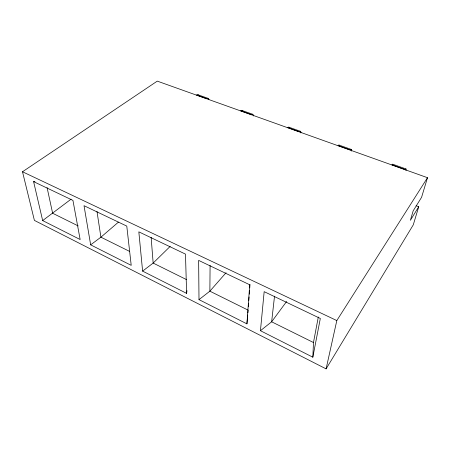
<?xml version="1.0" encoding="UTF-8"?>
<svg xmlns="http://www.w3.org/2000/svg" width="450" height="450" viewBox="0 0 450 450"><rect width="100%" height="100%" fill="white"/><g stroke="black" fill="none" stroke-linecap="round" stroke-linejoin="round"><path stroke-width="0.67" d="M210.088 265.404L209.869 291.178L199.001 299.632L246.926 323.865L247.719 314.949M312.829 357.193L320.327 318.465L264.167 291.662L260.443 330.705L312.829 357.193L313.47 342.523L318.313 316.997M246.926 323.865L249.716 284.766L198.641 260.392L199.001 299.632M248.4 306.675L248.648 303.199M248.85 300.42L249.097 296.944M249.3 294.165L249.547 290.689M249.744 287.91L249.998 284.434M247.905 312.896L248.153 310.151L209.869 291.178L226.063 272.728M274.534 296.134L271.642 321.795L260.443 330.705M186.615 293.366L185.479 254.109L138.831 231.846L142.611 271.119L186.615 293.366L186.975 290.661M326.093 368.876L336.814 320.569L427.5 177.699L157.275 81.124L22.5 171.765L34.402 220.41L326.093 368.876L413.269 224.859L418.736 206.736L416.109 205.746M427.5 177.699L421.577 197.314L413.184 210.819L410.377 220.309L418.736 206.736M286.622 301.466L271.642 321.795L313.47 342.523M170.184 246.386L153.157 263.076L142.611 271.119M118.412 222.154L100.913 237.178L90.664 244.851L131.214 265.354L126.782 226.097L84.015 205.689L90.664 244.851M71.066 199.181L42.666 220.579L33.593 181.626L34.959 181.688M197.983 94.748L208.131 98.37M241.987 110.447L252.799 114.306M288.911 127.187L300.454 131.304M339.047 145.069L351.394 149.473M392.743 164.227L405.99 168.947M22.5 171.765L336.814 320.569M33.593 181.626L72.945 200.407L80.145 239.529L42.666 220.579M78.233 225.939L52.627 213.249L47.076 187.583M129.594 251.393L100.913 237.178L96.986 211.489M186.441 279.568L153.157 263.076L151.127 237.296M392.878 164.486A4.686 0.866 -68.3 0 0 391.916 164.852L405.208 169.605A4.725 0.776 -68.1 0 1 405.939 170.522M242.494 111.032A4.236 1.772 -70.7 0 0 240.699 110.824L251.539 114.694A4.269 1.716 -70.5 0 1 253.468 115.982M198.411 95.091A4.106 1.997 -71.7 0 0 196.577 95.057L206.752 98.691A4.134 1.946 -71.4 0 1 208.929 99.653M289.209 127.496A4.376 1.513 -69.9 0 0 287.752 127.631L299.329 131.771A4.41 1.446 -69.7 0 1 300.915 132.953M339.334 145.603A4.522 1.215 -69.1 0 0 338.04 145.603L350.432 150.03A4.562 1.136 -68.9 0 1 351.619 151.093"/></g></svg>
